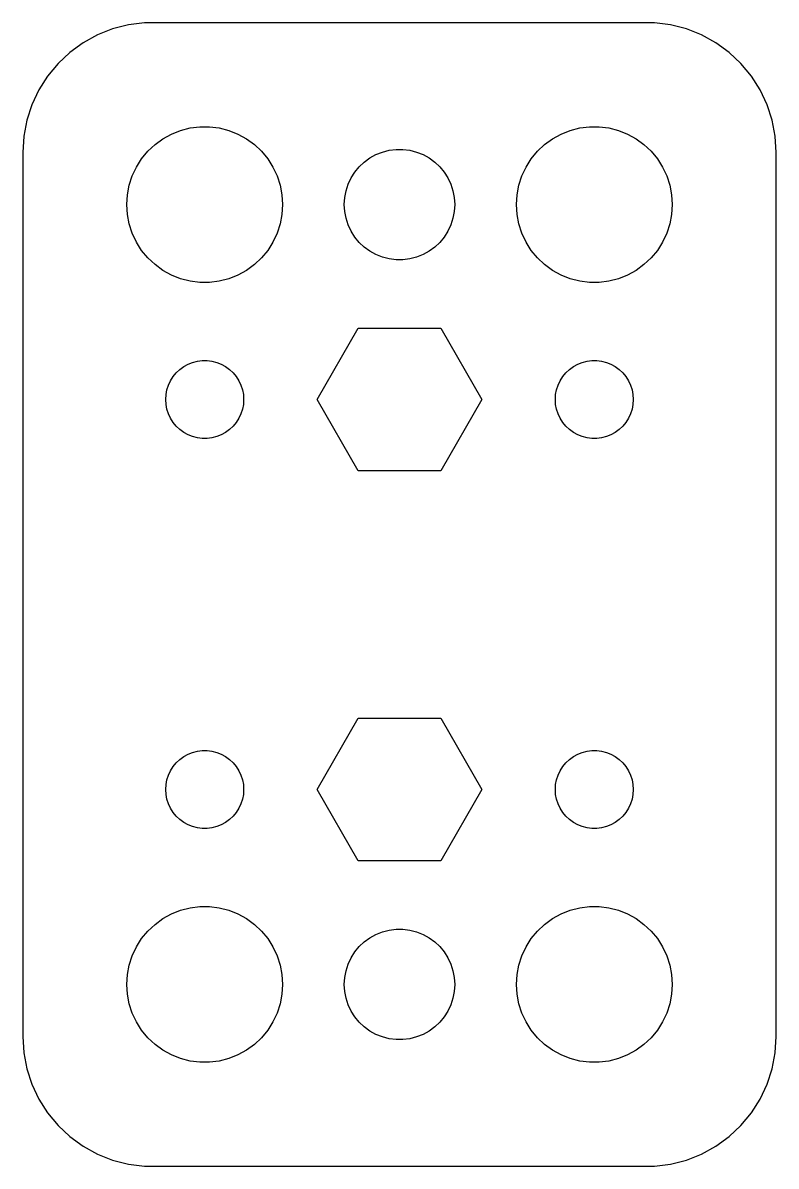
# Model space of a CAD drawing. Header units: metres. Extents: x -14.5 to 64.5, y 32 to 130.
# Drawn here: x -14.5 to 14.5, y 32.01 to 75.99 of the extents above; entities that cross this region are included whole.
import ezdxf

# ---------------------------------------------------------------- set-up
doc = ezdxf.new("R2010")
doc.units = ezdxf.units.M

msp = doc.modelspace()

# ---------------------------------------------------------------- linework, layer by layer
for p, q in [((-11.0451, 75.7553), (-11.6289, 75.5241)), ((-10.4369, 75.9114), (-11.0451, 75.7553)), ((-9.81395, 75.9901), (-10.4369, 75.9114)), ((9.81395, 75.9901), (-9.81395, 75.9901)), ((10.4369, 75.9114), (9.81395, 75.9901)), ((11.0451, 75.7553), (10.4369, 75.9114)), ((11.6289, 75.5241), (11.0451, 75.7553)), ((-12.1791, 75.2216), (-12.6871, 74.8526)), ((-11.6289, 75.5241), (-12.1791, 75.2216)), ((12.1791, 75.2216), (11.6289, 75.5241)), ((12.6871, 74.8526), (12.1791, 75.2216)), ((-12.6871, 74.8526), (-13.1448, 74.4227)), ((13.1448, 74.4227), (12.6871, 74.8526)), ((-13.1448, 74.4227), (-13.5451, 73.9389)), ((13.5451, 73.9389), (13.1448, 74.4227)), ((-13.5451, 73.9389), (-13.8815, 73.4088)), ((13.8815, 73.4088), (13.5451, 73.9389)), ((-13.8815, 73.4088), (-14.1489, 72.8406)), ((14.1489, 72.8406), (13.8815, 73.4088)), ((-14.1489, 72.8406), (-14.3429, 72.2434)), ((14.3429, 72.2434), (14.1489, 72.8406)), ((-14.3429, 72.2434), (-14.4606, 71.6267)), ((14.4606, 71.6267), (14.3429, 72.2434)), ((-9.10747, 71.533), (-8.77733, 71.7145)), ((-8.77733, 71.7145), (-8.42705, 71.8532)), ((-8.42705, 71.8532), (-8.06213, 71.9469)), ((-8.06213, 71.9469), (-7.68837, 71.9941)), ((-7.68837, 71.9941), (-7.31161, 71.9941)), ((-7.31161, 71.9941), (-6.93785, 71.9469)), ((-6.93785, 71.9469), (-6.57294, 71.8532)), ((-6.57294, 71.8532), (-6.22266, 71.7145)), ((-6.22266, 71.7145), (-5.89252, 71.533)), ((5.89252, 71.533), (6.22266, 71.7145)), ((6.22266, 71.7145), (6.57294, 71.8532)), ((6.57294, 71.8532), (6.93785, 71.9469)), ((6.93785, 71.9469), (7.31161, 71.9941)), ((7.31161, 71.9941), (7.68837, 71.9941)), ((7.68837, 71.9941), (8.06213, 71.9469)), ((8.06213, 71.9469), (8.42705, 71.8532)), ((8.42705, 71.8532), (8.77733, 71.7145)), ((8.77733, 71.7145), (9.10747, 71.533)), ((-14.4606, 71.6267), (-14.5, 71)), ((-9.6869, 71.0536), (-9.41226, 71.3115)), ((-9.41226, 71.3115), (-9.10747, 71.533)), ((-5.89252, 71.533), (-5.58772, 71.3115)), ((-5.58772, 71.3115), (-5.31308, 71.0536)), ((5.31308, 71.0536), (5.58772, 71.3115)), ((5.58772, 71.3115), (5.89252, 71.533)), ((9.10747, 71.533), (9.41226, 71.3115)), ((9.41226, 71.3115), (9.6869, 71.0536)), ((14.5, 71), (14.4606, 71.6267)), ((-14.5, 71), (-14.5, 37)), ((-9.92705, 70.7634), (-9.6869, 71.0536)), ((-5.31308, 71.0536), (-5.07294, 70.7634)), ((-1.13863, 70.7942), (-0.90477, 70.9227)), ((-0.90477, 70.9227), (-0.65665, 71.021)), ((-0.65665, 71.021), (-0.39818, 71.0874)), ((-0.39818, 71.0874), (-0.13342, 71.1208)), ((-0.13342, 71.1208), (0.13342, 71.1208)), ((0.13342, 71.1208), (0.39818, 71.0874)), ((0.39818, 71.0874), (0.65665, 71.021)), ((0.65665, 71.021), (0.90477, 70.9227)), ((0.90477, 70.9227), (1.13863, 70.7942)), ((5.07294, 70.7634), (5.31308, 71.0536)), ((9.6869, 71.0536), (9.92705, 70.7634)), ((14.5, 37), (14.5, 71)), ((-10.2893, 70.1044), (-10.1289, 70.4453)), ((-10.1289, 70.4453), (-9.92705, 70.7634)), ((-5.07294, 70.7634), (-4.87108, 70.4453)), ((-4.87108, 70.4453), (-4.71066, 70.1044)), ((-1.71915, 70.249), (-1.54906, 70.4547)), ((-1.54906, 70.4547), (-1.35452, 70.6373)), ((-1.35452, 70.6373), (-1.13863, 70.7942)), ((1.13863, 70.7942), (1.35452, 70.6373)), ((1.35452, 70.6373), (1.54906, 70.4547)), ((1.54906, 70.4547), (1.71915, 70.249)), ((4.71066, 70.1044), (4.87108, 70.4453)), ((4.87108, 70.4453), (5.07294, 70.7634)), ((9.92705, 70.7634), (10.1289, 70.4453)), ((10.1289, 70.4453), (10.2893, 70.1044)), ((-10.4057, 69.7461), (-10.2893, 70.1044)), ((-4.71066, 70.1044), (-4.59424, 69.7461)), ((-1.97577, 69.7823), (-1.86214, 70.0237)), ((-1.86214, 70.0237), (-1.71915, 70.249)), ((1.71915, 70.249), (1.86214, 70.0237)), ((1.86214, 70.0237), (1.97577, 69.7823)), ((4.59424, 69.7461), (4.71066, 70.1044)), ((10.2893, 70.1044), (10.4057, 69.7461)), ((-10.4763, 69.376), (-10.4057, 69.7461)), ((-4.59424, 69.7461), (-4.52365, 69.376)), ((-2.10823, 69.2663), (-2.05823, 69.5285)), ((-2.05823, 69.5285), (-1.97577, 69.7823)), ((1.97577, 69.7823), (2.05823, 69.5285)), ((2.05823, 69.5285), (2.10823, 69.2663)), ((4.52365, 69.376), (4.59424, 69.7461)), ((10.4057, 69.7461), (10.4763, 69.376)), ((-10.5, 69), (-10.4763, 69.376)), ((-4.52365, 69.376), (-4.5, 69)), ((-2.125, 69), (-2.10823, 69.2663)), ((2.10823, 69.2663), (2.125, 69)), ((4.5, 69), (4.52365, 69.376)), ((10.4763, 69.376), (10.5, 69)), ((-10.4763, 68.624), (-10.5, 69)), ((-10.4057, 68.2539), (-10.4763, 68.624)), ((-4.52365, 68.624), (-4.59424, 68.2539)), ((-4.5, 69), (-4.52365, 68.624)), ((-2.10823, 68.7337), (-2.125, 69)), ((-2.05823, 68.4715), (-2.10823, 68.7337)), ((2.10823, 68.7337), (2.05823, 68.4715)), ((2.125, 69), (2.10823, 68.7337)), ((4.52365, 68.624), (4.5, 69)), ((4.59424, 68.2539), (4.52365, 68.624)), ((10.4763, 68.624), (10.4057, 68.2539)), ((10.5, 69), (10.4763, 68.624)), ((-10.2893, 67.8956), (-10.4057, 68.2539)), ((-4.59424, 68.2539), (-4.71066, 67.8956)), ((-1.97577, 68.2177), (-2.05823, 68.4715)), ((-1.86214, 67.9763), (-1.97577, 68.2177)), ((1.97577, 68.2177), (1.86214, 67.9763)), ((2.05823, 68.4715), (1.97577, 68.2177)), ((4.71066, 67.8956), (4.59424, 68.2539)), ((10.4057, 68.2539), (10.2893, 67.8956)), ((-10.1289, 67.5547), (-10.2893, 67.8956)), ((-4.71066, 67.8956), (-4.87108, 67.5547)), ((-1.71915, 67.7509), (-1.86214, 67.9763)), ((-1.54906, 67.5453), (-1.71915, 67.7509)), ((1.71915, 67.7509), (1.54906, 67.5453)), ((1.86214, 67.9763), (1.71915, 67.7509)), ((4.87108, 67.5547), (4.71066, 67.8956)), ((10.2893, 67.8956), (10.1289, 67.5547)), ((-9.92705, 67.2366), (-10.1289, 67.5547)), ((-4.87108, 67.5547), (-5.07294, 67.2366)), ((-1.35452, 67.3627), (-1.54906, 67.5453)), ((-1.13863, 67.2058), (-1.35452, 67.3627)), ((1.35452, 67.3627), (1.13863, 67.2058)), ((1.54906, 67.5453), (1.35452, 67.3627)), ((5.07294, 67.2366), (4.87108, 67.5547)), ((10.1289, 67.5547), (9.92705, 67.2366)), ((-9.6869, 66.9464), (-9.92705, 67.2366)), ((-9.41226, 66.6884), (-9.6869, 66.9464)), ((-5.31308, 66.9464), (-5.58772, 66.6884)), ((-5.07294, 67.2366), (-5.31308, 66.9464)), ((-0.90477, 67.0772), (-1.13863, 67.2058)), ((-0.65665, 66.979), (-0.90477, 67.0772)), ((-0.39818, 66.9126), (-0.65665, 66.979)), ((-0.13342, 66.8792), (-0.39818, 66.9126)), ((0.13342, 66.8792), (-0.13342, 66.8792)), ((0.39818, 66.9126), (0.13342, 66.8792)), ((0.65665, 66.979), (0.39818, 66.9126)), ((0.90477, 67.0772), (0.65665, 66.979)), ((1.13863, 67.2058), (0.90477, 67.0772)), ((5.31308, 66.9464), (5.07294, 67.2366)), ((5.58772, 66.6884), (5.31308, 66.9464)), ((9.6869, 66.9464), (9.41226, 66.6884)), ((9.92705, 67.2366), (9.6869, 66.9464)), ((-9.10747, 66.467), (-9.41226, 66.6884)), ((-8.77733, 66.2855), (-9.10747, 66.467)), ((-5.89252, 66.467), (-6.22266, 66.2855)), ((-5.58772, 66.6884), (-5.89252, 66.467)), ((5.89252, 66.467), (5.58772, 66.6884)), ((6.22266, 66.2855), (5.89252, 66.467)), ((9.10747, 66.467), (8.77733, 66.2855)), ((9.41226, 66.6884), (9.10747, 66.467)), ((-8.42705, 66.1468), (-8.77733, 66.2855)), ((-8.06213, 66.0531), (-8.42705, 66.1468)), ((-7.68837, 66.0059), (-8.06213, 66.0531)), ((-7.31161, 66.0059), (-7.68837, 66.0059)), ((-6.93785, 66.0531), (-7.31161, 66.0059)), ((-6.57294, 66.1468), (-6.93785, 66.0531)), ((-6.22266, 66.2855), (-6.57294, 66.1468)), ((6.57294, 66.1468), (6.22266, 66.2855)), ((6.93785, 66.0531), (6.57294, 66.1468)), ((7.31161, 66.0059), (6.93785, 66.0531)), ((7.68837, 66.0059), (7.31161, 66.0059)), ((8.06213, 66.0531), (7.68837, 66.0059)), ((8.42705, 66.1468), (8.06213, 66.0531)), ((8.77733, 66.2855), (8.42705, 66.1468)), ((-3.17349, 61.5), (-1.58675, 64.2483)), ((-1.58675, 64.2483), (1.58675, 64.2483)), ((1.58675, 64.2483), (3.17349, 61.5)), ((-8.13866, 62.8572), (-7.96352, 62.9266)), ((-7.96352, 62.9266), (-7.78107, 62.9734)), ((-7.78107, 62.9734), (-7.59418, 62.997)), ((-7.59418, 62.997), (-7.40581, 62.997)), ((-7.40581, 62.997), (-7.21892, 62.9734)), ((-7.21892, 62.9734), (-7.03647, 62.9266)), ((-7.03647, 62.9266), (-6.86133, 62.8572)), ((6.86133, 62.8572), (7.03647, 62.9266)), ((7.03647, 62.9266), (7.21892, 62.9734)), ((7.21892, 62.9734), (7.40581, 62.997)), ((7.40581, 62.997), (7.59418, 62.997)), ((7.59418, 62.997), (7.78107, 62.9734)), ((7.78107, 62.9734), (7.96352, 62.9266)), ((7.96352, 62.9266), (8.13866, 62.8572)), ((-8.71352, 62.3817), (-8.59344, 62.5268)), ((-8.59344, 62.5268), (-8.45613, 62.6558)), ((-8.45613, 62.6558), (-8.30373, 62.7665)), ((-8.30373, 62.7665), (-8.13866, 62.8572)), ((-6.86133, 62.8572), (-6.69626, 62.7665)), ((-6.69626, 62.7665), (-6.54385, 62.6558)), ((-6.54385, 62.6558), (-6.40654, 62.5268)), ((-6.40654, 62.5268), (-6.28647, 62.3817)), ((6.28647, 62.3817), (6.40654, 62.5268)), ((6.40654, 62.5268), (6.54385, 62.6558)), ((6.54385, 62.6558), (6.69626, 62.7665)), ((6.69626, 62.7665), (6.86133, 62.8572)), ((8.13866, 62.8572), (8.30373, 62.7665)), ((8.30373, 62.7665), (8.45613, 62.6558)), ((8.45613, 62.6558), (8.59344, 62.5268)), ((8.59344, 62.5268), (8.71352, 62.3817)), ((-8.95287, 61.873), (-8.89465, 62.0522)), ((-8.89465, 62.0522), (-8.81445, 62.2226)), ((-8.81445, 62.2226), (-8.71352, 62.3817)), ((-6.28647, 62.3817), (-6.18553, 62.2226)), ((-6.18553, 62.2226), (-6.10533, 62.0522)), ((-6.10533, 62.0522), (-6.04712, 61.873)), ((6.04712, 61.873), (6.10533, 62.0522)), ((6.10533, 62.0522), (6.18553, 62.2226)), ((6.18553, 62.2226), (6.28647, 62.3817)), ((8.71352, 62.3817), (8.81445, 62.2226)), ((8.81445, 62.2226), (8.89465, 62.0522)), ((8.89465, 62.0522), (8.95287, 61.873)), ((-9, 61.5), (-8.98816, 61.688)), ((-8.98816, 61.688), (-8.95287, 61.873)), ((-6.04712, 61.873), (-6.01183, 61.688)), ((-6.01183, 61.688), (-6, 61.5)), ((6, 61.5), (6.01183, 61.688)), ((6.01183, 61.688), (6.04712, 61.873)), ((8.95287, 61.873), (8.98816, 61.688)), ((8.98816, 61.688), (9, 61.5)), ((-8.98816, 61.312), (-9, 61.5)), ((-8.95287, 61.127), (-8.98816, 61.312)), ((-6.01183, 61.312), (-6.04712, 61.127)), ((-6, 61.5), (-6.01183, 61.312)), ((-1.58675, 58.7517), (-3.17349, 61.5)), ((3.17349, 61.5), (1.58675, 58.7517)), ((6.01183, 61.312), (6, 61.5)), ((6.04712, 61.127), (6.01183, 61.312)), ((8.98816, 61.312), (8.95287, 61.127)), ((9, 61.5), (8.98816, 61.312)), ((-8.89465, 60.9478), (-8.95287, 61.127)), ((-8.81445, 60.7774), (-8.89465, 60.9478)), ((-8.71352, 60.6183), (-8.81445, 60.7774)), ((-6.18553, 60.7774), (-6.28647, 60.6183)), ((-6.10533, 60.9478), (-6.18553, 60.7774)), ((-6.04712, 61.127), (-6.10533, 60.9478)), ((6.10533, 60.9478), (6.04712, 61.127)), ((6.18553, 60.7774), (6.10533, 60.9478)), ((6.28647, 60.6183), (6.18553, 60.7774)), ((8.81445, 60.7774), (8.71352, 60.6183)), ((8.89465, 60.9478), (8.81445, 60.7774)), ((8.95287, 61.127), (8.89465, 60.9478)), ((-8.59344, 60.4732), (-8.71352, 60.6183)), ((-8.45613, 60.3442), (-8.59344, 60.4732)), ((-8.30373, 60.2335), (-8.45613, 60.3442)), ((-6.54385, 60.3442), (-6.69626, 60.2335)), ((-6.40654, 60.4732), (-6.54385, 60.3442)), ((-6.28647, 60.6183), (-6.40654, 60.4732)), ((6.40654, 60.4732), (6.28647, 60.6183)), ((6.54385, 60.3442), (6.40654, 60.4732)), ((6.69626, 60.2335), (6.54385, 60.3442)), ((8.45613, 60.3442), (8.30373, 60.2335)), ((8.59344, 60.4732), (8.45613, 60.3442)), ((8.71352, 60.6183), (8.59344, 60.4732)), ((-8.13866, 60.1427), (-8.30373, 60.2335)), ((-7.96352, 60.0734), (-8.13866, 60.1427)), ((-7.78107, 60.0266), (-7.96352, 60.0734)), ((-7.59418, 60.0029), (-7.78107, 60.0266)), ((-7.40581, 60.0029), (-7.59418, 60.0029)), ((-7.21892, 60.0266), (-7.40581, 60.0029)), ((-7.03647, 60.0734), (-7.21892, 60.0266)), ((-6.86133, 60.1427), (-7.03647, 60.0734)), ((-6.69626, 60.2335), (-6.86133, 60.1427)), ((6.86133, 60.1427), (6.69626, 60.2335)), ((7.03647, 60.0734), (6.86133, 60.1427)), ((7.21892, 60.0266), (7.03647, 60.0734)), ((7.40581, 60.0029), (7.21892, 60.0266)), ((7.59418, 60.0029), (7.40581, 60.0029)), ((7.78107, 60.0266), (7.59418, 60.0029)), ((7.96352, 60.0734), (7.78107, 60.0266)), ((8.13866, 60.1427), (7.96352, 60.0734)), ((8.30373, 60.2335), (8.13866, 60.1427)), ((1.58675, 58.7517), (-1.58675, 58.7517)), ((-3.17349, 46.5), (-1.58675, 49.2483)), ((-1.58675, 49.2483), (1.58675, 49.2483)), ((1.58675, 49.2483), (3.17349, 46.5)), ((-7.96352, 47.9266), (-7.78107, 47.9734)), ((-7.78107, 47.9734), (-7.59418, 47.9971)), ((-7.59418, 47.9971), (-7.40581, 47.9971)), ((-7.40581, 47.9971), (-7.21892, 47.9734)), ((-7.21892, 47.9734), (-7.03647, 47.9266)), ((7.03647, 47.9266), (7.21892, 47.9734)), ((7.21892, 47.9734), (7.40581, 47.9971)), ((7.40581, 47.9971), (7.59418, 47.9971)), ((7.59418, 47.9971), (7.78107, 47.9734)), ((7.78107, 47.9734), (7.96352, 47.9266)), ((-8.71352, 47.3817), (-8.59344, 47.5268)), ((-8.59344, 47.5268), (-8.45613, 47.6558)), ((-8.45613, 47.6558), (-8.30373, 47.7665)), ((-8.30373, 47.7665), (-8.13866, 47.8573)), ((-8.13866, 47.8573), (-7.96352, 47.9266)), ((-7.03647, 47.9266), (-6.86133, 47.8573)), ((-6.86133, 47.8573), (-6.69626, 47.7665)), ((-6.69626, 47.7665), (-6.54385, 47.6558)), ((-6.54385, 47.6558), (-6.40654, 47.5268)), ((-6.40654, 47.5268), (-6.28647, 47.3817)), ((6.28647, 47.3817), (6.40654, 47.5268)), ((6.40654, 47.5268), (6.54385, 47.6558)), ((6.54385, 47.6558), (6.69626, 47.7665)), ((6.69626, 47.7665), (6.86133, 47.8573)), ((6.86133, 47.8573), (7.03647, 47.9266)), ((7.96352, 47.9266), (8.13866, 47.8573)), ((8.13866, 47.8573), (8.30373, 47.7665)), ((8.30373, 47.7665), (8.45613, 47.6558)), ((8.45613, 47.6558), (8.59344, 47.5268)), ((8.59344, 47.5268), (8.71352, 47.3817)), ((-8.89465, 47.0522), (-8.81445, 47.2226)), ((-8.81445, 47.2226), (-8.71352, 47.3817)), ((-6.28647, 47.3817), (-6.18553, 47.2226)), ((-6.18553, 47.2226), (-6.10533, 47.0522)), ((6.10533, 47.0522), (6.18553, 47.2226)), ((6.18553, 47.2226), (6.28647, 47.3817)), ((8.71352, 47.3817), (8.81445, 47.2226)), ((8.81445, 47.2226), (8.89465, 47.0522)), ((-9, 46.5), (-8.98816, 46.688)), ((-8.98816, 46.688), (-8.95287, 46.873)), ((-8.95287, 46.873), (-8.89465, 47.0522)), ((-6.10533, 47.0522), (-6.04712, 46.873)), ((-6.04712, 46.873), (-6.01183, 46.688)), ((-6.01183, 46.688), (-6, 46.5)), ((6, 46.5), (6.01183, 46.688)), ((6.01183, 46.688), (6.04712, 46.873)), ((6.04712, 46.873), (6.10533, 47.0522)), ((8.89465, 47.0522), (8.95287, 46.873)), ((8.95287, 46.873), (8.98816, 46.688)), ((8.98816, 46.688), (9, 46.5)), ((-8.98816, 46.312), (-9, 46.5)), ((-8.95287, 46.127), (-8.98816, 46.312)), ((-6.01183, 46.312), (-6.04712, 46.127)), ((-6, 46.5), (-6.01183, 46.312)), ((-1.58675, 43.7517), (-3.17349, 46.5)), ((3.17349, 46.5), (1.58675, 43.7517)), ((6.01183, 46.312), (6, 46.5)), ((6.04712, 46.127), (6.01183, 46.312)), ((8.98816, 46.312), (8.95287, 46.127)), ((9, 46.5), (8.98816, 46.312)), ((-8.89465, 45.9478), (-8.95287, 46.127)), ((-8.81445, 45.7774), (-8.89465, 45.9478)), ((-8.71352, 45.6183), (-8.81445, 45.7774)), ((-6.18553, 45.7774), (-6.28647, 45.6183)), ((-6.10533, 45.9478), (-6.18553, 45.7774)), ((-6.04712, 46.127), (-6.10533, 45.9478)), ((6.10533, 45.9478), (6.04712, 46.127)), ((6.18553, 45.7774), (6.10533, 45.9478)), ((6.28647, 45.6183), (6.18553, 45.7774)), ((8.81445, 45.7774), (8.71352, 45.6183)), ((8.89465, 45.9478), (8.81445, 45.7774)), ((8.95287, 46.127), (8.89465, 45.9478)), ((-8.59344, 45.4732), (-8.71352, 45.6183)), ((-8.45613, 45.3442), (-8.59344, 45.4732)), ((-8.30373, 45.2335), (-8.45613, 45.3442)), ((-6.54385, 45.3442), (-6.69626, 45.2335)), ((-6.40654, 45.4732), (-6.54385, 45.3442)), ((-6.28647, 45.6183), (-6.40654, 45.4732)), ((6.40654, 45.4732), (6.28647, 45.6183)), ((6.54385, 45.3442), (6.40654, 45.4732)), ((6.69626, 45.2335), (6.54385, 45.3442)), ((8.45613, 45.3442), (8.30373, 45.2335)), ((8.59344, 45.4732), (8.45613, 45.3442)), ((8.71352, 45.6183), (8.59344, 45.4732)), ((-8.13866, 45.1428), (-8.30373, 45.2335)), ((-7.96352, 45.0734), (-8.13866, 45.1428)), ((-7.78107, 45.0266), (-7.96352, 45.0734)), ((-7.59418, 45.003), (-7.78107, 45.0266)), ((-7.40581, 45.003), (-7.59418, 45.003)), ((-7.21892, 45.0266), (-7.40581, 45.003)), ((-7.03647, 45.0734), (-7.21892, 45.0266)), ((-6.86133, 45.1428), (-7.03647, 45.0734)), ((-6.69626, 45.2335), (-6.86133, 45.1428)), ((6.86133, 45.1428), (6.69626, 45.2335)), ((7.03647, 45.0734), (6.86133, 45.1428)), ((7.21892, 45.0266), (7.03647, 45.0734)), ((7.40581, 45.003), (7.21892, 45.0266)), ((7.59418, 45.003), (7.40581, 45.003)), ((7.78107, 45.0266), (7.59418, 45.003)), ((7.96352, 45.0734), (7.78107, 45.0266)), ((8.13866, 45.1428), (7.96352, 45.0734)), ((8.30373, 45.2335), (8.13866, 45.1428)), ((1.58675, 43.7517), (-1.58675, 43.7517)), ((-8.77733, 41.7145), (-8.42705, 41.8532)), ((-8.42705, 41.8532), (-8.06213, 41.9469)), ((-8.06213, 41.9469), (-7.68837, 41.9941)), ((-7.68837, 41.9941), (-7.31161, 41.9941)), ((-7.31161, 41.9941), (-6.93785, 41.9469)), ((-6.93785, 41.9469), (-6.57294, 41.8532)), ((-6.57294, 41.8532), (-6.22266, 41.7145)), ((6.22266, 41.7145), (6.57294, 41.8532)), ((6.57294, 41.8532), (6.93785, 41.9469)), ((6.93785, 41.9469), (7.31161, 41.9941)), ((7.31161, 41.9941), (7.68837, 41.9941)), ((7.68837, 41.9941), (8.06213, 41.9469)), ((8.06213, 41.9469), (8.42705, 41.8532)), ((8.42705, 41.8532), (8.77733, 41.7145)), ((-9.41226, 41.3116), (-9.10747, 41.533)), ((-9.10747, 41.533), (-8.77733, 41.7145)), ((-6.22266, 41.7145), (-5.89252, 41.533)), ((-5.89252, 41.533), (-5.58772, 41.3116)), ((5.58772, 41.3116), (5.89252, 41.533)), ((5.89252, 41.533), (6.22266, 41.7145)), ((8.77733, 41.7145), (9.10747, 41.533)), ((9.10747, 41.533), (9.41226, 41.3116)), ((-9.92705, 40.7634), (-9.6869, 41.0536)), ((-9.6869, 41.0536), (-9.41226, 41.3116)), ((-5.58772, 41.3116), (-5.31308, 41.0536)), ((-5.31308, 41.0536), (-5.07294, 40.7634)), ((-1.13863, 40.7942), (-0.90477, 40.9228)), ((-0.90477, 40.9228), (-0.65665, 41.021)), ((-0.65665, 41.021), (-0.39818, 41.0874)), ((-0.39818, 41.0874), (-0.13342, 41.1208)), ((-0.13342, 41.1208), (0.13342, 41.1208)), ((0.13342, 41.1208), (0.39818, 41.0874)), ((0.39818, 41.0874), (0.65665, 41.021)), ((0.65665, 41.021), (0.90477, 40.9228)), ((0.90477, 40.9228), (1.13863, 40.7942)), ((5.07294, 40.7634), (5.31308, 41.0536)), ((5.31308, 41.0536), (5.58772, 41.3116)), ((9.41226, 41.3116), (9.6869, 41.0536)), ((9.6869, 41.0536), (9.92705, 40.7634)), ((-10.1289, 40.4453), (-9.92705, 40.7634)), ((-5.07294, 40.7634), (-4.87108, 40.4453)), ((-1.54906, 40.4547), (-1.35452, 40.6373)), ((-1.35452, 40.6373), (-1.13863, 40.7942)), ((1.13863, 40.7942), (1.35452, 40.6373)), ((1.35452, 40.6373), (1.54906, 40.4547)), ((4.87108, 40.4453), (5.07294, 40.7634)), ((9.92705, 40.7634), (10.1289, 40.4453)), ((-10.4057, 39.7461), (-10.2893, 40.1044)), ((-10.2893, 40.1044), (-10.1289, 40.4453)), ((-4.87108, 40.4453), (-4.71066, 40.1044)), ((-4.71066, 40.1044), (-4.59424, 39.7461)), ((-1.97577, 39.7823), (-1.86214, 40.0237)), ((-1.86214, 40.0237), (-1.71915, 40.2491)), ((-1.71915, 40.2491), (-1.54906, 40.4547)), ((1.54906, 40.4547), (1.71915, 40.2491)), ((1.71915, 40.2491), (1.86214, 40.0237)), ((1.86214, 40.0237), (1.97577, 39.7823)), ((4.59424, 39.7461), (4.71066, 40.1044)), ((4.71066, 40.1044), (4.87108, 40.4453)), ((10.1289, 40.4453), (10.2893, 40.1044)), ((10.2893, 40.1044), (10.4057, 39.7461)), ((-10.4763, 39.376), (-10.4057, 39.7461)), ((-4.59424, 39.7461), (-4.52365, 39.376)), ((-2.05823, 39.5285), (-1.97577, 39.7823)), ((1.97577, 39.7823), (2.05823, 39.5285)), ((4.52365, 39.376), (4.59424, 39.7461)), ((10.4057, 39.7461), (10.4763, 39.376)), ((-10.5, 39), (-10.4763, 39.376)), ((-4.52365, 39.376), (-4.5, 39)), ((-2.125, 39), (-2.10823, 39.2663)), ((-2.10823, 39.2663), (-2.05823, 39.5285)), ((2.05823, 39.5285), (2.10823, 39.2663)), ((2.10823, 39.2663), (2.125, 39)), ((4.5, 39), (4.52365, 39.376)), ((10.4763, 39.376), (10.5, 39)), ((-10.4763, 38.624), (-10.5, 39)), ((-4.5, 39), (-4.52365, 38.624)), ((-2.10823, 38.7337), (-2.125, 39)), ((-2.05823, 38.4715), (-2.10823, 38.7337)), ((2.10823, 38.7337), (2.05823, 38.4715)), ((2.125, 39), (2.10823, 38.7337)), ((4.52365, 38.624), (4.5, 39)), ((10.5, 39), (10.4763, 38.624)), ((-10.4057, 38.2539), (-10.4763, 38.624)), ((-4.52365, 38.624), (-4.59424, 38.2539)), ((-1.97577, 38.2177), (-2.05823, 38.4715)), ((2.05823, 38.4715), (1.97577, 38.2177)), ((4.59424, 38.2539), (4.52365, 38.624)), ((10.4763, 38.624), (10.4057, 38.2539)), ((-10.2893, 37.8956), (-10.4057, 38.2539)), ((-10.1289, 37.5547), (-10.2893, 37.8956)), ((-4.71066, 37.8956), (-4.87108, 37.5547)), ((-4.59424, 38.2539), (-4.71066, 37.8956)), ((-1.86214, 37.9763), (-1.97577, 38.2177)), ((-1.71915, 37.751), (-1.86214, 37.9763)), ((1.86214, 37.9763), (1.71915, 37.751)), ((1.97577, 38.2177), (1.86214, 37.9763)), ((4.71066, 37.8956), (4.59424, 38.2539)), ((4.87108, 37.5547), (4.71066, 37.8956)), ((10.2893, 37.8956), (10.1289, 37.5547)), ((10.4057, 38.2539), (10.2893, 37.8956)), ((-9.92705, 37.2366), (-10.1289, 37.5547)), ((-4.87108, 37.5547), (-5.07294, 37.2366)), ((-1.54906, 37.5453), (-1.71915, 37.751)), ((-1.35452, 37.3627), (-1.54906, 37.5453)), ((1.54906, 37.5453), (1.35452, 37.3627)), ((1.71915, 37.751), (1.54906, 37.5453)), ((5.07294, 37.2366), (4.87108, 37.5547)), ((10.1289, 37.5547), (9.92705, 37.2366)), ((-14.5, 37), (-14.4606, 36.3733)), ((-9.6869, 36.9464), (-9.92705, 37.2366)), ((-9.41226, 36.6885), (-9.6869, 36.9464)), ((-5.31308, 36.9464), (-5.58772, 36.6885)), ((-5.07294, 37.2366), (-5.31308, 36.9464)), ((-1.13863, 37.2058), (-1.35452, 37.3627)), ((-0.90477, 37.0773), (-1.13863, 37.2058)), ((-0.65665, 36.979), (-0.90477, 37.0773)), ((-0.39818, 36.9126), (-0.65665, 36.979)), ((0.65665, 36.979), (0.39818, 36.9126)), ((0.90477, 37.0773), (0.65665, 36.979)), ((1.13863, 37.2058), (0.90477, 37.0773)), ((1.35452, 37.3627), (1.13863, 37.2058)), ((5.31308, 36.9464), (5.07294, 37.2366)), ((5.58772, 36.6885), (5.31308, 36.9464)), ((9.6869, 36.9464), (9.41226, 36.6885)), ((9.92705, 37.2366), (9.6869, 36.9464)), ((14.4606, 36.3733), (14.5, 37)), ((-9.10747, 36.467), (-9.41226, 36.6885)), ((-5.58772, 36.6885), (-5.89252, 36.467)), ((-0.13342, 36.8792), (-0.39818, 36.9126)), ((0.13342, 36.8792), (-0.13342, 36.8792)), ((0.39818, 36.9126), (0.13342, 36.8792)), ((5.89252, 36.467), (5.58772, 36.6885)), ((9.41226, 36.6885), (9.10747, 36.467)), ((-14.4606, 36.3733), (-14.3429, 35.7566)), ((-8.77733, 36.2855), (-9.10747, 36.467)), ((-8.42705, 36.1468), (-8.77733, 36.2855)), ((-8.06213, 36.0531), (-8.42705, 36.1468)), ((-6.57294, 36.1468), (-6.93785, 36.0531)), ((-6.22266, 36.2855), (-6.57294, 36.1468)), ((-5.89252, 36.467), (-6.22266, 36.2855)), ((6.22266, 36.2855), (5.89252, 36.467)), ((6.57294, 36.1468), (6.22266, 36.2855)), ((6.93785, 36.0531), (6.57294, 36.1468)), ((8.42705, 36.1468), (8.06213, 36.0531)), ((8.77733, 36.2855), (8.42705, 36.1468)), ((9.10747, 36.467), (8.77733, 36.2855)), ((14.3429, 35.7566), (14.4606, 36.3733)), ((-14.3429, 35.7566), (-14.1489, 35.1594)), ((-7.68837, 36.0059), (-8.06213, 36.0531)), ((-7.31161, 36.0059), (-7.68837, 36.0059)), ((-6.93785, 36.0531), (-7.31161, 36.0059)), ((7.31161, 36.0059), (6.93785, 36.0531)), ((7.68837, 36.0059), (7.31161, 36.0059)), ((8.06213, 36.0531), (7.68837, 36.0059)), ((14.1489, 35.1594), (14.3429, 35.7566)), ((-14.1489, 35.1594), (-13.8815, 34.5912)), ((13.8815, 34.5912), (14.1489, 35.1594)), ((-13.8815, 34.5912), (-13.5451, 34.0611)), ((13.5451, 34.0611), (13.8815, 34.5912)), ((-13.5451, 34.0611), (-13.1448, 33.5773)), ((13.1448, 33.5773), (13.5451, 34.0611)), ((-13.1448, 33.5773), (-12.6871, 33.1474)), ((12.6871, 33.1474), (13.1448, 33.5773)), ((-12.6871, 33.1474), (-12.1791, 32.7784)), ((12.1791, 32.7784), (12.6871, 33.1474)), ((-12.1791, 32.7784), (-11.6289, 32.4759)), ((11.6289, 32.4759), (12.1791, 32.7784)), ((-11.6289, 32.4759), (-11.0451, 32.2447)), ((-11.0451, 32.2447), (-10.4369, 32.0886)), ((10.4369, 32.0886), (11.0451, 32.2447)), ((11.0451, 32.2447), (11.6289, 32.4759)), ((-10.4369, 32.0886), (-9.81395, 32.0099)), ((-9.81395, 32.0099), (9.81395, 32.0099)), ((9.81395, 32.0099), (10.4369, 32.0886))]:
    msp.add_line(p, q)

doc.saveas('drawing.dxf')
